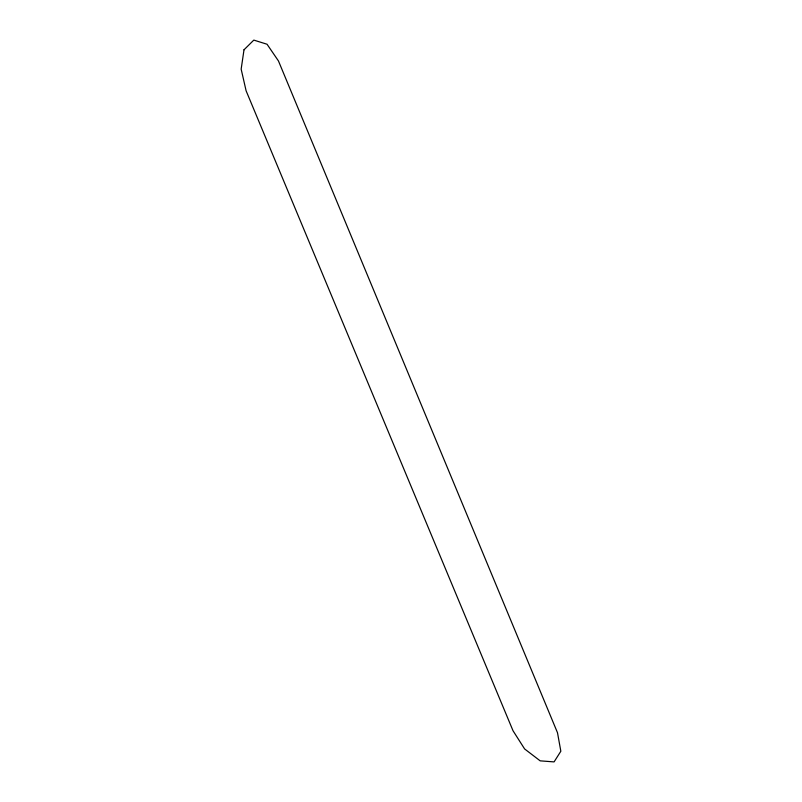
<?xml version="1.0" encoding="UTF-8"?>
<svg xmlns="http://www.w3.org/2000/svg" width="802" height="802" viewBox="0 0 802 802"><rect width="100%" height="100%" fill="white"/><g stroke="black" fill="none" stroke-linecap="round" stroke-linejoin="round"><path stroke-width="1.2" d="M244.008 49.794L241.161 69.132L246.104 90.796L513.029 730.762L524.598 748.928L540.177 760.847L554.082 761.9L560.839 751.233L557.5 732.747L278.464 60.972L267.046 44.24L253.813 40.1L244.008 49.794"/></g></svg>
